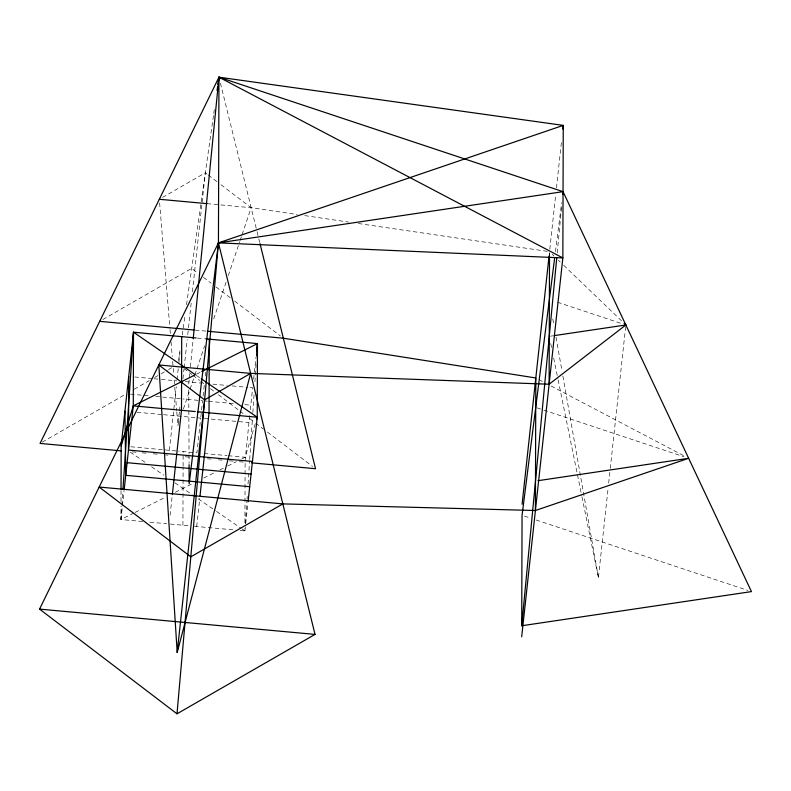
<?xml version="1.0" encoding="UTF-8"?>
<svg xmlns="http://www.w3.org/2000/svg" width="791" height="791" viewBox="0 0 791 791"><rect width="100%" height="100%" fill="white"/><g stroke="black" fill="none" stroke-linecap="round" stroke-linejoin="round"><path stroke-width="0.59" stroke-dasharray="3.96 2.97" d="M142.627 521.516L120.934 519.529L120.974 506.398M120.993 501.464L121.023 490.351M182.919 525.214L183.097 467.53M183.097 466.304L183.146 451.582M240.078 530.464L244.903 530.909L244.903 528.566M244.923 522.722L245.111 462.211M245.111 460.975L249.778 414.435M549.518 256.581L549.527 252.902M134.005 512.973L120.934 519.529L121.834 506.082M121.923 504.856L122.823 491.409M241.858 528.813L244.903 530.909L245.062 528.447M245.398 523.513L246.97 500.1M247.049 498.874L247.217 496.402M248.038 484.082L249.61 460.669M249.699 459.433L252.428 418.775M252.843 412.615L254.079 394.126M254.91 381.806L256.066 364.552M557.21 252.972L561.65 206.372M188.733 384.011L189.217 379.107M189.346 377.871L189.82 372.966M190.433 366.826L193.212 338.597M120.934 519.529L123.999 491.28M169.373 450.316L176.284 386.641M177.046 379.621L178.38 367.34M178.914 362.436L179.982 352.608M179.073 421.88L177.886 425.39L179.359 411.903M179.488 410.677L179.883 406.989M182.948 378.79L184.016 368.982M184.155 367.756L187.21 339.557M187.744 334.652L191.214 302.775M192.411 291.741L205.334 172.804L207.282 174.287M170.075 515.356L172.211 495.71M200.815 416.956L201.448 411.162M201.567 410.005L202.575 400.75L183.067 398.951M203.079 396.113L203.712 390.329M203.831 389.172L204.464 383.378M205.264 376.012L205.66 372.334M196.692 526.48L199.757 498.241M250.282 409.807L252.675 387.808L249.056 387.471M253.604 379.215L256.007 357.107M244.903 530.909L245.566 524.769M245.694 523.543L247.969 502.671M548.994 256.581L549.399 252.902M549.794 249.224L555.658 195.268M556.459 187.912L561.65 140.096M581.949 496.758L598.411 577.559L608.131 488.047M608.665 483.143L610.128 469.656M610.266 468.43L625.711 326.199M555.44 251.726L561.65 202.694M178.598 360.389L179.972 350.71M182.217 334.979L185.153 314.403M186.528 304.723L213.61 114.715M213.778 113.499L214.648 107.447M241.858 458.909L245.121 457.267L255.107 424.312M183.403 408.996L189.702 390.279M190.097 389.103L194.428 376.229M194.823 375.063L204.671 345.805M213.728 318.882L226.335 281.428M228.302 275.584L239.722 241.641M240.118 240.474L241.7 235.787M242.086 234.62L251.152 207.697L218.978 183.196M162.531 197.424L205.334 172.804M102.899 319.495L191.709 268.406L197.552 272.865M42.2 442.189L125.65 394.185M134.213 389.261L149.192 380.639M154.542 377.564L159.891 374.479M160.959 373.866L167.376 370.178M168.453 369.555L171.657 367.716M196.435 374.202L200.687 372.077M135.093 512.43L165.596 497.134M175.404 492.22L192.836 483.479M203.732 478.021L214.618 472.563M220.066 469.824L223.339 468.193M227.699 466.008L236.41 461.637M550.487 336.175L552.919 335.819M207.074 203.653L251.152 207.697L297.426 214.519M195.189 330.114L206.204 331.122M197.285 338.083L204.474 338.736M134.737 376.981L152.811 378.642M154.018 378.751L160.039 379.304M161.245 379.413L176.917 380.847M185.302 381.618L202.071 383.16M212.898 384.159L227.363 385.484M232.178 385.929L247.85 387.363M130.436 394.126L149.717 395.895M155.748 396.449L181.92 398.852M203.781 400.859L207.4 401.185M208.606 401.304L233.909 403.628M244.755 404.616L250.787 405.17M136.981 412.259L162.293 414.583M163.5 414.702L200.687 418.113L196.919 452.838L178.548 451.157M204.305 418.439L248.898 422.542M130.802 446.767L177.402 451.048M204.147 453.51L227.047 455.606M228.253 455.715L245.121 457.267M132.295 451.888L135.983 452.234M142.133 452.798L147.047 453.243M153.197 453.807L158.121 454.261M165.497 454.944L167.959 455.161M185.173 456.743L190.097 457.198M207.311 458.78L210.999 459.116M218.375 459.798L222.073 460.135M229.449 460.817L233.137 461.153M239.287 461.717L244.201 462.171M149.855 522.179L166.733 523.731M170.292 524.057L189.8 525.847M194.398 526.272L234.057 529.911M304.733 215.597L348.574 222.063M358.323 223.497L549.527 251.676M557.497 302.231L622.369 323.816M536.891 407.81L542.725 409.748M543.892 410.143L683.978 456.743M524.393 516.078L530.247 518.026M536.1 519.974L747.94 590.442M539.086 379.69L542.359 381.41M551.09 385.998L685.372 456.575M196.356 375.409L200.291 378.108M130.288 452.155L145.504 462.606M151.585 466.789L163.757 475.154M174.92 482.826L192.154 494.672M198.244 498.854L215.488 510.699M216.497 511.391L240.84 528.121M208.251 175.029L218 182.454M203.406 277.325L211.197 283.257M216.072 286.975L230.695 298.108M234.601 301.084L280.419 335.977M183.967 368.507L191.827 374.489M192.806 375.241L199.678 380.471M200.657 381.222L204.592 384.208M210.475 388.697L214.41 391.693M218.336 394.679L238.951 410.391M239.93 411.132L243.865 414.128M249.748 418.607L254.662 422.354M255.641 423.096L263.502 429.078M267.427 432.074L312.593 466.472M552.187 254.227L553.967 255.938M558.406 260.199L560.176 261.9M563.726 265.311L623.189 322.421M220.432 83.184L256.759 230.448M257.055 231.644L258.528 237.636M258.825 238.833L259.715 242.422M550.744 343.591L551.722 348.416M553.69 358.066L557.873 378.573M558.11 379.779L581.701 495.552M552.81 318.961L553.66 323.816M556.024 337.174L562.015 371.167M562.866 376.022L598.411 577.559M159.624 202.951L169.917 328.305M170.016 329.531L170.421 334.445M171.024 341.821L172.24 356.563M172.646 361.487L173.654 373.777M174.158 379.917L174.663 386.057M174.762 387.293L176.68 410.638M176.779 411.864L177.886 425.39M188.762 389.963L189.029 453.619M189.029 454.855L189.069 463.467"/><path stroke-width="1.19" d="M121.033 489.115L121.161 445.887L133.511 332.22L196.089 337.965M128.706 376.427L128.478 450.069L252.448 461.45M124.138 490.054L133.284 405.862L133.511 332.22L195.377 374.736L133.284 405.862L121.161 445.887M181.712 336.65L181.495 410.292L172.349 494.484M209.269 339.181L209.042 412.823L200.024 495.789M248.097 501.445L257.243 417.243L257.47 343.601L205.67 338.845M121.221 450.87L40.054 443.425L218.959 77.192L563.044 191.659L751.45 591.609L521.714 625.76L522.06 515.307L554.659 257.856M282.832 503.897L190.819 556.834L99.182 487.038L282.832 503.897L535.408 510.511L535.814 377.969L283.336 338.212L207.43 331.241M177.194 652.437L204.632 399.86L250.638 373.392L177.194 652.437L158.813 364.958L250.638 373.392L549.122 384.228L549.518 256.581M122.991 488.967L133.511 332.22M256.65 355.93L257.47 343.601L201.745 371.543M562.846 129.062L563.251 125.383L218.445 242.877L39.55 609.11L177.006 713.808L218.445 242.877L218.959 77.192L563.251 125.383L562.846 257.935L521.684 636.804M521.714 625.76L556.745 257.876M562.816 194.111L563.044 191.659L218.445 242.877L189.158 483.855L189.079 464.693M193.212 338.597L218.959 77.192L562.846 257.935L218.445 242.877L315.026 634.402L177.006 713.808M256.67 350.977L257.47 343.601M522.09 504.253L548.994 256.581M217.06 90.51L217.574 86.872M217.921 84.449L218.959 77.192L219.542 79.584M256.531 419.596L257.243 417.243L201.27 378.78M549.122 384.228L625.849 324.972L624.069 323.272M535.408 510.511L688.645 458.296L537.929 480.701M554.135 335.631L625.849 324.972M159.327 199.273L207.074 203.653M99.686 321.344L193.963 330.005M133.284 405.862L195.268 411.557M197.562 411.765L257.243 417.243M251.587 462.844L315.53 468.717L260.012 243.618M127.104 462.695L189.089 468.381M190.236 468.49L251.073 474.076M249.699 486.702L125.739 475.322L124.938 411.152M39.55 609.11L315.026 634.402M158.813 364.958L204.632 399.86"/></g></svg>
